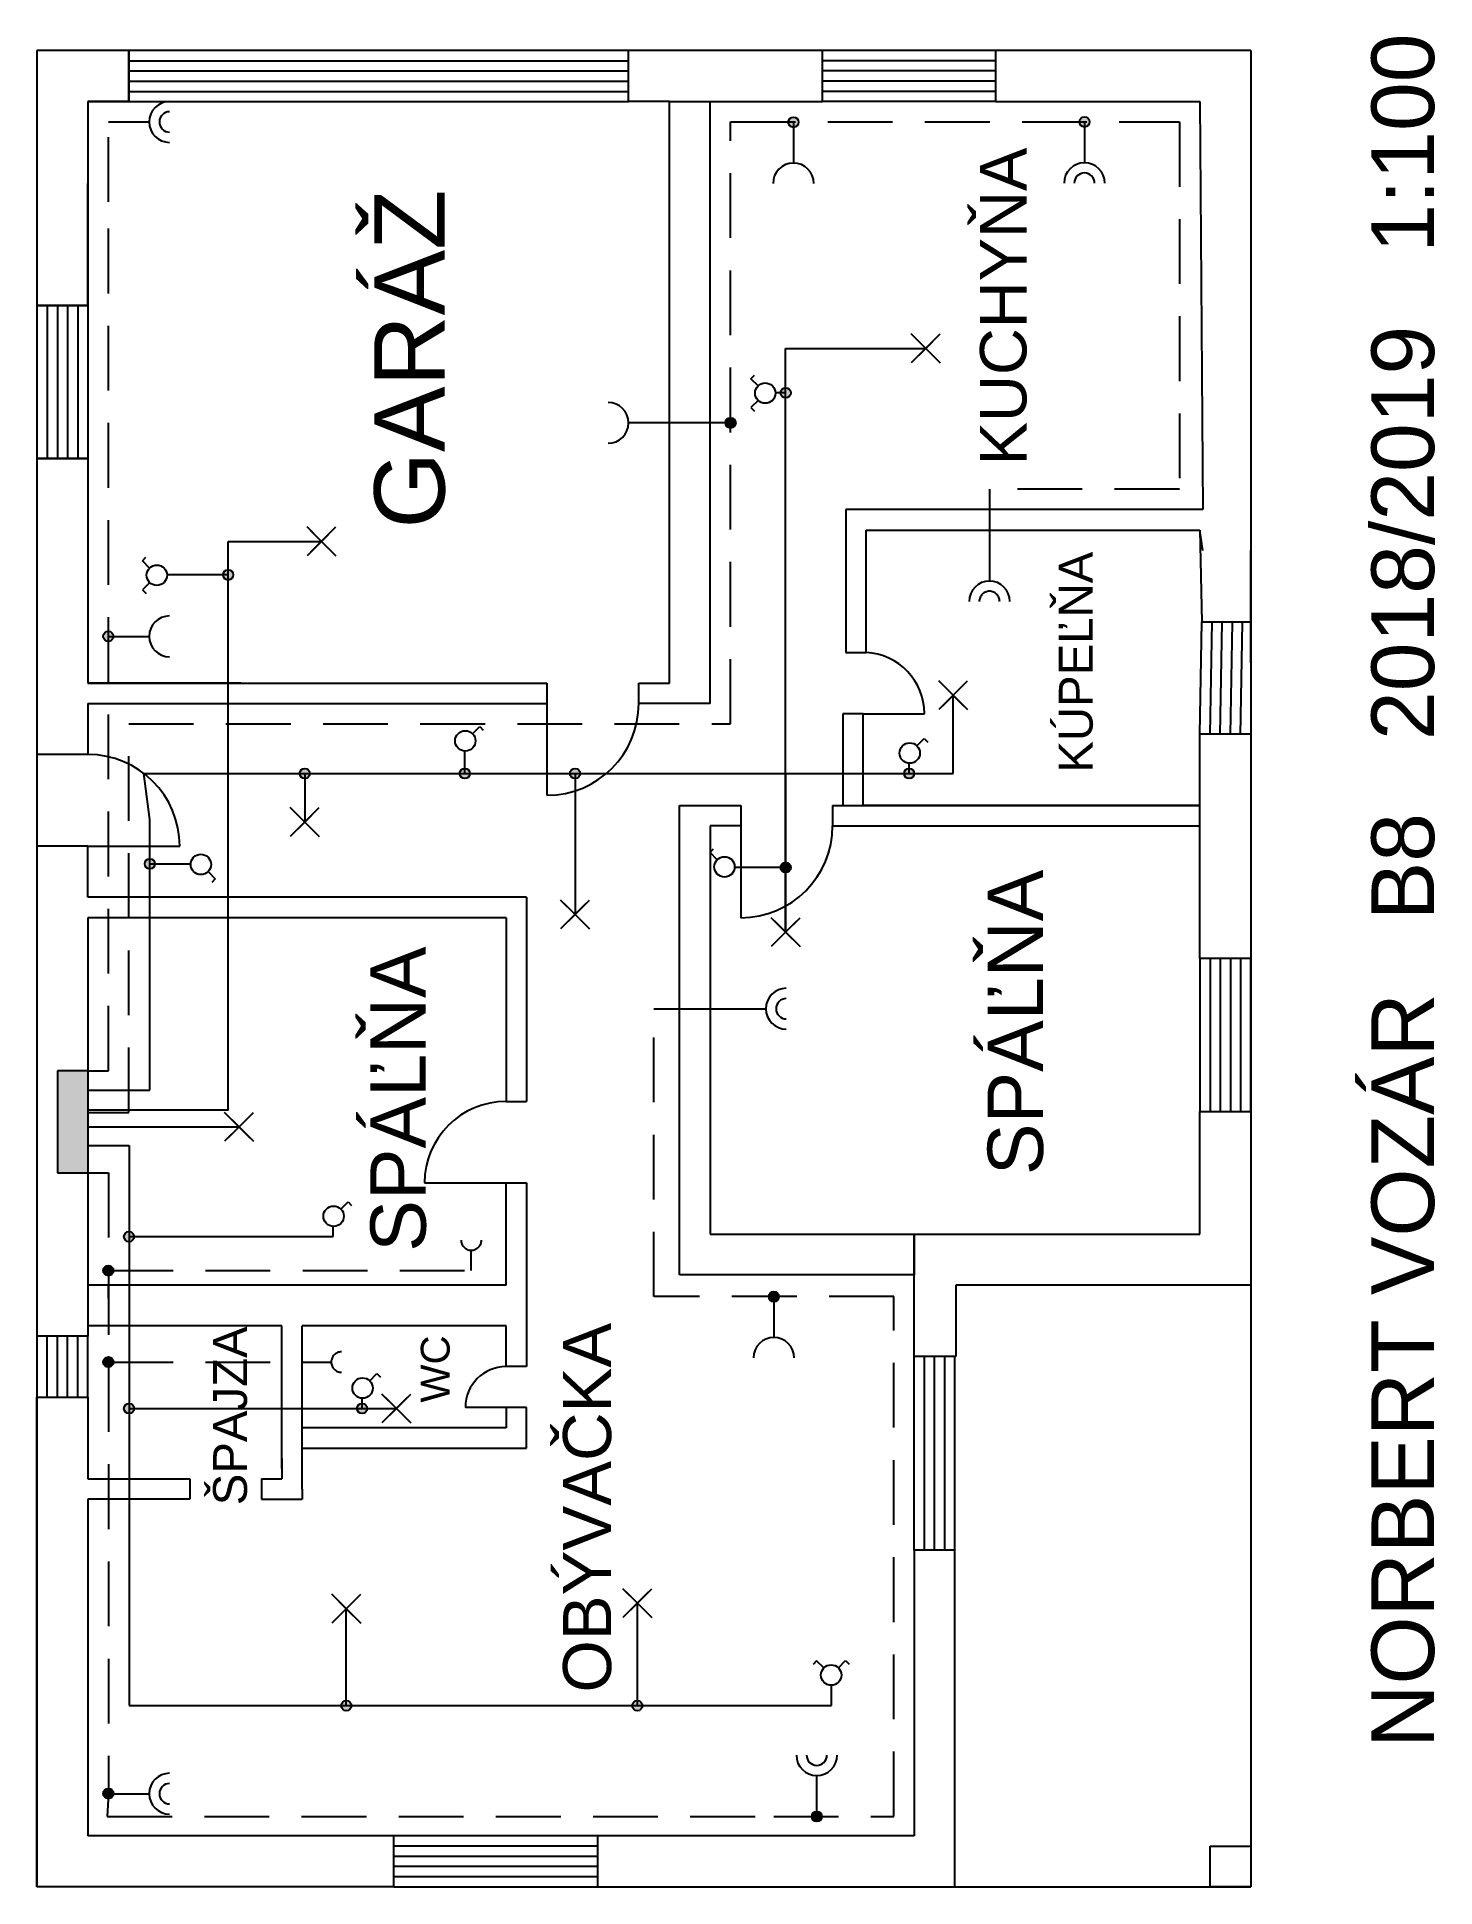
# Paper-space layout 'Layout1' of a CAD drawing. Header units: millimetres. Extents: x 7 to 144, y 6 to 187.
import ezdxf

# ---------------------------------------------------------------- set-up
doc = ezdxf.new("R2010")
doc.units = ezdxf.units.MM
doc.linetypes.add('DASHED2', pattern=[9.525, 6.35, -3.175])
doc.layers.add('Layer1', color=7, linetype='DASHED2')
doc.layers.add('Layer2', color=7, linetype='Continuous')
doc.styles.add('Annotative', font='arial.ttf')

# ---------------------------------------------------------------- blocks, each defined once
blk = doc.blocks.new('zasuvka 1x')
for p, q in [((0, 2), (0, 4)), ((0, 0), (0, 2))]:
    blk.add_line(p, q)
blk.add_arc((0, 6), 2, 180, 0)
blk = doc.blocks.new('zasuvka 2x')
blk.add_arc((0, 6), 1, 180, 0)
at = {"layer": 'Layer2'}
blk.add_blockref('zasuvka 1x', (0, 0), dxfattribs=at)
blk = doc.blocks.new('xy')
for q in [(0, 2), (-2, 0), (0, -2), (2, 0)]:
    blk.add_line((0, 0), q)
at = {"layer": 'Layer2'}
for p, q in [((1.5, 0), (-1.5, 0)), ((0, 0), (0, 1.5)), ((0, 1.5), (0, -1.5)), ((0, 0), (1.5, 0))]:
    blk.add_line(p, q, dxfattribs=at)
blk = doc.blocks.new('vyp 1x')
for p, q in [((1.52, 3.41), (2.93, 4.83)), ((2.93, 4.83), (3.64, 4.12))]:
    blk.add_line(p, q)
at = {"layer": 'Layer2'}
blk.add_circle((0.11, 2), 2, dxfattribs=at)
blk = doc.blocks.new('vyp 2x')
at = {"layer": 'Layer2'}
for p, q in [((-2.91, 4.81), (-3.62, 4.1)), ((-1.5, 3.39), (-2.91, 4.81))]:
    blk.add_line(p, q, dxfattribs=at)
blk.add_blockref('vyp 1x', (-0.17, 0), dxfattribs=at)

psp = doc.layouts.get("Layout1")

# ---------------------------------------------------------------- hatches: boundary and pattern name
at = {"layer": 'Layer2'}
h = psp.add_hatch(color=256, dxfattribs=at)
h.dxf.hatch_style = 1
edge = h.paths.add_edge_path()
edge.add_arc((14.28, 128.68), 0.5, 0, 360)
edge = h.paths.add_edge_path()
edge.add_arc((26.03, 134.7), 0.5, 0, 360)
edge = h.paths.add_edge_path()
edge.add_arc((109.97, 179.1), 0.5, 0, 360)
h = psp.add_hatch(color=256, dxfattribs=at)
h.dxf.hatch_style = 1
edge = h.paths.add_edge_path()
edge.add_arc((80.68, 152.55), 0.5, 0, 360)
edge = h.paths.add_edge_path()
edge.add_arc((81.44, 179.07), 0.5, 0, 360)
h = psp.add_hatch(color=256, dxfattribs=at)
h.dxf.hatch_style = 1
edge = h.paths.add_edge_path()
edge.add_arc((75.28, 149.6), 0.5, 0, 360)
h = psp.add_hatch(color=256, dxfattribs=at)
h.dxf.hatch_style = 1
edge = h.paths.add_edge_path()
edge.add_arc((33.53, 115.24), 0.5, 0, 360)
edge = h.paths.add_edge_path()
edge.add_arc((49.22, 115.24), 0.5, 0, 360)
edge = h.paths.add_edge_path()
edge.add_arc((60.03, 115.24), 0.5, 0, 360)
edge = h.paths.add_edge_path()
edge.add_arc((92.79, 115.24), 0.5, 0, 360)
h = psp.add_hatch(color=256, dxfattribs=at)
h.dxf.hatch_style = 1
edge = h.paths.add_edge_path()
edge.add_arc((18.35, 106.38), 0.5, 0, 360)
edge = h.paths.add_edge_path()
edge.add_arc((16.31, 69.84), 0.5, 0, 360)
h = psp.add_hatch(color=256, dxfattribs=at)
h.dxf.hatch_style = 1
edge = h.paths.add_edge_path()
edge.add_arc((80.68, 106.03), 0.5, 0, 360)
h = psp.add_hatch(color=256, dxfattribs=at)
h.dxf.hatch_style = 1
h.paths.add_polyline_path([(9.28, 86.1), (9.28, 76.1), (12.28, 76.1), (12.28, 86.1)])
h = psp.add_hatch(color=256, dxfattribs=at)
h.dxf.hatch_style = 1
edge = h.paths.add_edge_path()
edge.add_arc((14.28, 66.51), 0.5, 0, 360)
h = psp.add_hatch(color=256, dxfattribs=at)
h.dxf.hatch_style = 1
edge = h.paths.add_edge_path()
edge.add_arc((79.52, 63.96), 0.5, 0, 360)
h = psp.add_hatch(color=256, dxfattribs=at)
h.dxf.hatch_style = 1
edge = h.paths.add_edge_path()
edge.add_arc((14.28, 57.55), 0.5, 0, 360)
h = psp.add_hatch(color=256, dxfattribs=at)
h.dxf.hatch_style = 1
edge = h.paths.add_edge_path()
edge.add_arc((16.31, 53), 0.5, 0, 360)
edge = h.paths.add_edge_path()
edge.add_arc((39.15, 53), 0.5, 0, 360)
h = psp.add_hatch(color=256, dxfattribs=at)
h.dxf.hatch_style = 1
edge = h.paths.add_edge_path()
edge.add_arc((37.61, 23.87), 0.5, 0, 360)
edge = h.paths.add_edge_path()
edge.add_arc((66.14, 23.87), 0.5, 0, 360)
h = psp.add_hatch(color=256, dxfattribs=at)
h.dxf.hatch_style = 1
edge = h.paths.add_edge_path()
edge.add_arc((14.28, 15.25), 0.5, 0, 360)
h = psp.add_hatch(color=256, dxfattribs=at)
h.dxf.hatch_style = 1
edge = h.paths.add_edge_path()
edge.add_arc((83.73, 13.01), 0.5, 0, 360)

# ---------------------------------------------------------------- linework, layer by layer
for p, q in [((7.28, 186.1), (7.28, 6.1)), ((126.28, 186.1), (7.28, 186.1)), ((16.28, 181.1), (16.28, 186.1)), ((16.28, 186.1), (16.28, 181.1)), ((16.28, 185.1), (65.28, 185.1)), ((65.28, 181.1), (65.28, 186.1)), ((84.28, 186.1), (74.28, 186.1)), ((84.28, 181.1), (84.28, 186.1)), ((101.28, 185.1), (84.28, 185.1)), ((116.28, 186.1), (101.28, 186.1)), ((101.28, 181.1), (101.28, 186.1)), ((126.28, 186.1), (116.28, 186.1)), ((126.28, 186.1), (126.28, 6.1)), ((16.28, 184.1), (65.28, 184.1)), ((101.28, 184.1), (84.28, 184.1)), ((16.28, 183.1), (65.28, 183.1)), ((16.28, 182.1), (65.28, 182.1)), ((101.28, 183.1), (84.28, 183.1)), ((101.28, 182.1), (84.28, 182.1)), ((12.28, 181.1), (16.28, 181.1)), ((16.28, 181.1), (12.28, 181.1)), ((12.28, 181.1), (12.28, 161.1)), ((16.28, 181.1), (65.28, 181.1)), ((69.28, 181.1), (65.28, 181.1)), ((69.28, 124.1), (69.28, 181.1)), ((69.28, 181.1), (84.28, 181.1)), ((73.28, 122.1), (73.28, 181.1)), ((101.28, 181.1), (84.28, 181.1)), ((101.28, 181.1), (84.28, 181.1)), ((101.28, 181.1), (116.28, 181.1)), ((116.28, 181.1), (121.28, 181.1)), ((121.28, 181.1), (121.57, 141.1)), ((12.28, 161.1), (12.28, 173.07)), ((12.28, 173.07), (12.28, 173.07)), ((12.28, 161.1), (7.28, 161.1)), ((7.28, 161.1), (12.28, 161.1)), ((8.28, 161.1), (8.28, 146.1)), ((9.28, 161.1), (9.28, 146.1)), ((10.28, 161.1), (10.28, 146.1)), ((11.28, 161.1), (11.28, 146.1)), ((11.28, 161.1), (11.28, 146.1)), ((12.28, 161.1), (12.28, 146.1)), ((12.28, 161.1), (12.28, 124.1)), ((12.28, 146.1), (7.28, 146.1)), ((7.28, 146.1), (12.28, 146.1)), ((121.57, 141.1), (86.57, 141.1)), ((86.57, 141.1), (86.57, 127.1)), ((88.57, 127.1), (88.57, 139.1)), ((88.57, 139.1), (121.28, 139.1)), ((121.57, 137.1), (121.28, 139.1)), ((121.28, 139.1), (121.48, 130.1)), ((126.28, 126.1), (126.28, 137.1)), ((121.28, 119.1), (121.48, 130.1)), ((121.48, 130.1), (126.28, 130.1)), ((122.28, 119.08), (122.48, 130.08)), ((123.28, 119.06), (123.48, 130.06)), ((124.28, 119.05), (124.48, 130.05)), ((125.28, 119.03), (125.48, 130.03)), ((126.28, 130.1), (126.28, 119.1)), ((86.57, 127.1), (88.57, 127.1)), ((126.28, 126.1), (126.28, 126.1)), ((27.28, 124.1), (12.28, 124.1)), ((12.28, 124.1), (57.28, 124.1)), ((57.28, 124.1), (57.28, 122.1)), ((66.28, 122.1), (66.28, 124.1)), ((66.28, 124.1), (69.28, 124.1)), ((12.28, 122.1), (12.28, 117.1)), ((12.28, 122.1), (27.28, 122.1)), ((27.28, 122.1), (57.28, 122.1)), ((57.28, 122.1), (57.28, 113.1)), ((73.28, 122.1), (66.28, 122.1)), ((88.28, 121.1), (86.28, 121.1)), ((86.28, 121.1), (86.28, 112.1)), ((88.28, 112.1), (88.28, 121.1)), ((88.28, 121.1), (94.28, 121.1)), ((126.28, 119.1), (121.28, 119.1)), ((121.28, 110.1), (121.28, 119.1)), ((12.28, 117.1), (7.28, 117.1)), ((7.28, 117.1), (7.28, 107.1)), ((70.28, 66.1), (70.28, 112.1)), ((70.28, 112.1), (76.28, 112.1)), ((76.28, 112.1), (76.28, 110.1)), ((76.28, 112.1), (76.28, 101.1)), ((85.28, 112.1), (85.28, 110.1)), ((85.28, 112.1), (121.28, 112.1)), ((121.28, 112.1), (88.28, 112.1)), ((76.28, 110.1), (73.28, 110.1)), ((73.28, 110.1), (73.28, 70.1)), ((85.28, 110.1), (121.28, 110.1)), ((121.28, 97.1), (121.28, 110.1)), ((12.28, 108.1), (7.28, 108.1)), ((12.28, 103.1), (12.28, 108.1)), ((12.28, 108.1), (21.28, 108.1)), ((49.28, 103.1), (12.28, 103.1)), ((55.28, 103.1), (49.28, 103.1)), ((55.28, 103.1), (55.28, 83.1)), ((49.28, 101.1), (12.28, 101.1)), ((53.28, 101.1), (12.28, 101.1)), ((12.28, 101.1), (12.28, 86.1)), ((53.28, 101.1), (53.28, 83.1)), ((126.28, 97.1), (121.28, 97.1)), ((121.28, 97.1), (121.28, 82.1)), ((122.28, 97.1), (122.28, 82.1)), ((123.28, 97.1), (123.28, 82.1)), ((124.28, 97.1), (124.28, 82.1)), ((125.28, 97.1), (125.28, 82.1)), ((126.28, 82.1), (126.28, 97.1)), ((12.28, 86.1), (9.28, 86.1)), ((9.28, 86.1), (9.28, 76.1)), ((53.28, 83.1), (55.28, 83.1)), ((121.28, 70.1), (121.28, 82.1)), ((121.28, 70.1), (121.28, 82.1)), ((121.28, 82.1), (126.28, 82.1)), ((9.28, 76.1), (12.28, 76.1)), ((45.28, 75.1), (55.28, 75.1)), ((53.28, 65.1), (53.28, 75.1)), ((53.28, 75.1), (55.28, 75.1)), ((55.28, 75.1), (55.28, 57.1)), ((73.28, 70.1), (93.28, 70.1)), ((93.28, 70.1), (93.28, 66.1)), ((93.28, 66.1), (93.28, 70.1)), ((93.28, 70.1), (121.28, 70.1)), ((93.28, 66.1), (70.28, 66.1)), ((93.28, 58.1), (93.28, 66.1)), ((53.28, 65.1), (12.28, 65.1)), ((126.35, 65.1), (97.35, 65.1)), ((97.35, 65.1), (97.35, 58.1)), ((12.28, 60.1), (7.28, 60.1)), ((8.28, 54.1), (8.28, 60.1)), ((9.28, 54.1), (9.28, 60.1)), ((9.28, 54.1), (9.28, 60.1)), ((10.28, 54.1), (10.28, 60.1)), ((10.28, 54.1), (10.28, 60.1)), ((11.28, 54.1), (11.28, 60.1)), ((31.28, 61.1), (12.28, 61.1)), ((12.28, 54.1), (12.28, 60.1)), ((31.28, 47.1), (31.28, 61.1)), ((33.28, 49.1), (33.28, 61.1)), ((53.28, 61.1), (33.28, 61.1)), ((53.28, 57.1), (53.28, 61.1)), ((97.35, 58.1), (93.28, 58.1)), ((93.28, 39.1), (93.28, 58.1)), ((94.28, 39.1), (94.28, 58.1)), ((95.28, 39.1), (95.28, 58.1)), ((96.28, 39.1), (96.28, 58.1)), ((97.28, 39.1), (97.28, 58.1)), ((55.28, 57.1), (53.28, 57.1)), ((7.28, 6.1), (7.28, 54.1)), ((7.28, 54.1), (12.28, 54.1)), ((12.28, 54.1), (12.28, 46.1)), ((53.28, 53.1), (49.28, 53.1)), ((55.28, 53.1), (53.28, 53.1)), ((53.28, 53.1), (53.28, 51.1)), ((55.28, 49.1), (55.28, 53.1)), ((53.28, 51.1), (33.28, 51.1)), ((33.28, 45.1), (33.28, 49.1)), ((33.28, 49.1), (55.28, 49.1)), ((12.28, 46.1), (22.28, 46.1)), ((22.28, 46.1), (22.28, 44.1)), ((22.28, 44.1), (12.28, 44.1)), ((97.28, 39.1), (93.28, 39.1)), ((93.28, 39.1), (93.28, 11.1)), ((97.28, 6.1), (97.28, 39.1)), ((42.28, 11.1), (12.28, 11.1)), ((42.28, 6.1), (42.28, 11.1)), ((62.28, 11.1), (42.28, 11.1)), ((42.28, 11.1), (42.28, 11.1)), ((62.28, 6.1), (62.28, 11.1)), ((93.28, 11.1), (62.28, 11.1)), ((62.28, 10.1), (42.28, 10.1)), ((62.28, 9.1), (42.28, 9.1)), ((122.28, 6.1), (122.28, 10.1)), ((122.28, 10.1), (126.28, 10.1)), ((62.28, 8.1), (42.28, 8.1)), ((42.28, 6.1), (7.28, 6.1)), ((62.28, 7.1), (42.28, 7.1)), ((42.28, 6.1), (126.28, 6.1)), ((42.28, 6.1), (62.28, 6.1)), ((62.28, 6.1), (97.28, 6.1)), ((126.28, 6.1), (122.28, 6.1))]:
    psp.add_line(p, q)
for centre, radius, start, end in [((88.28, 121.1), 6, 0, 87.3042), ((57.28, 122.1), 9, 270, 0), ((12.28, 108.1), 9, 0, 90), ((76.28, 110.1), 9, 270, 0), ((53.28, 75.1), 8, 90, 180), ((53.28, 53.1), 4, 90, 180)]:
    psp.add_arc(centre, radius, start, end)
at = {"layer": 'Layer1'}
for p, q in [((14.28, 171.26), (14.28, 179.1)), ((75.28, 120.1), (75.28, 179.1)), ((75.28, 179.1), (119.28, 179.1)), ((119.28, 179.1), (119.28, 143.1)), ((14.28, 86.1), (14.28, 171.26)), ((119.28, 143.1), (100.66, 143.1)), ((100.66, 143.1), (100.66, 138.1)), ((16.28, 82.02), (16.28, 120.1)), ((16.28, 120.1), (75.28, 120.1)), ((67.74, 63.96), (67.74, 92.18)), ((12.28, 86.1), (14.28, 86.1)), ((12.28, 82.02), (16.28, 82.02)), ((12.28, 76.1), (14.28, 76.1)), ((14.28, 76.1), (14.28, 15.24)), ((14.28, 66.51), (49.86, 66.51)), ((14.28, 63.81), (14.28, 65.1)), ((91.29, 63.96), (67.74, 63.96)), ((91.29, 13.02), (91.29, 63.96)), ((14.28, 57.55), (34.13, 57.55)), ((14.28, 15.24), (14.18, 13.02)), ((14.18, 13.02), (14.18, 13.02)), ((14.18, 13.02), (79.52, 13.02)), ((79.52, 13.02), (91.29, 13.02))]:
    psp.add_line(p, q, dxfattribs=at)
at = {"layer": 'Layer2'}
for p, q in [((80.68, 132.89), (80.68, 156.91)), ((80.68, 156.91), (94.41, 156.91)), ((80.68, 152.55), (79.68, 152.55)), ((75.28, 149.6), (67.28, 149.6)), ((26.03, 82.25), (26.03, 137.99)), ((26.03, 137.99), (35.17, 137.99)), ((26.03, 134.7), (20.03, 134.7)), ((80.68, 115.24), (80.68, 132.89)), ((97.1, 119.25), (97.1, 122.91)), ((97.1, 115.24), (97.1, 119.25)), ((49.22, 115.24), (49.22, 117.43)), ((92.79, 115.24), (92.79, 116.24)), ((18.35, 110.74), (17.75, 115.24)), ((17.75, 115.24), (80.68, 115.24)), ((33.53, 115.24), (33.53, 115.24)), ((33.53, 115.24), (33.53, 110.48)), ((60.03, 115.24), (60.03, 101.42)), ((80.68, 115.24), (80.68, 99.69)), ((80.68, 99.69), (80.68, 115.24)), ((80.68, 115.24), (97.1, 115.24)), ((18.35, 106.38), (18.35, 110.74)), ((18.35, 98.15), (18.35, 106.38)), ((18.35, 106.38), (22.35, 106.38)), ((80.68, 106.03), (75.68, 106.03)), ((18.35, 84.19), (18.35, 98.15)), ((67.74, 92.18), (74.74, 92.18)), ((12.28, 86.1), (12.28, 76.1)), ((12.28, 84.19), (18.35, 84.19)), ((26.03, 82.25), (12.28, 82.25)), ((12.28, 80.6), (27.09, 80.6)), ((12.28, 80.6), (19.69, 80.6)), ((12.28, 78.77), (16.31, 78.77)), ((16.31, 78.77), (16.31, 69.84)), ((12.28, 76.1), (12.28, 61.1)), ((36.31, 69.84), (36.31, 70.84)), ((16.31, 69.84), (16.31, 23.87)), ((16.31, 69.84), (36.31, 69.84)), ((12.28, 61.1), (12.28, 60.1)), ((16.31, 53), (42.52, 53)), ((39.15, 53), (39.15, 54)), ((31.28, 47.1), (31.28, 48.1)), ((31.28, 48.1), (31.28, 46.1)), ((29.28, 46.1), (31.28, 46.1)), ((29.28, 46.1), (29.28, 44.1)), ((12.28, 44.1), (12.28, 11.1)), ((29.28, 44.1), (33.28, 44.1)), ((33.28, 45.1), (33.28, 45.1)), ((33.28, 45.1), (33.28, 44.1)), ((37.61, 23.87), (37.61, 33.37)), ((66.14, 23.87), (66.14, 33.92)), ((85.17, 23.87), (85.17, 25.87)), ((16.31, 23.87), (85.17, 23.87))]:
    psp.add_line(p, q, dxfattribs=at)
for centre in [(81.44, 179.07), (109.97, 179.1), (80.68, 152.55), (75.28, 149.6), (26.03, 134.7), (14.28, 128.68), (33.53, 115.24), (49.22, 115.24), (60.03, 115.24), (92.79, 115.24), (18.35, 106.38), (80.68, 106.03), (16.31, 69.84), (14.28, 66.51), (79.52, 63.96), (14.28, 57.55), (16.31, 53), (39.15, 53), (37.61, 23.87), (66.14, 23.87), (14.28, 15.25), (83.73, 13.01)]:
    psp.add_circle(centre, 0.5, dxfattribs=at)

# ---------------------------------------------------------------- block references
at = {"layer": 'Layer1', "rotation": 180}
psp.add_blockref('zasuvka 2x', (100.66, 138.1), dxfattribs=at)
at = {"layer": 'Layer1', "xscale": 0.5, "yscale": 0.5, "zscale": 0.5}
psp.add_blockref('zasuvka 1x', (49.86, 66.51), dxfattribs=at)
at = {"layer": 'Layer1', "xscale": 0.5, "yscale": 0.5, "zscale": 0.5, "rotation": 270}
psp.add_blockref('zasuvka 1x', (34.13, 57.55), dxfattribs=at)
at = {"layer": 'Layer2'}
for name, p, rotation in [('zasuvka 2x', (14.28, 179.1), 270), ('zasuvka 1x', (81.44, 179.07), 180), ('zasuvka 2x', (109.97, 179.1), 180), ('xy', (94.41, 156.91), 45), ('zasuvka 1x', (69.28, 149.6), 90), ('xy', (35.17, 137.99), 45), ('zasuvka 1x', (14.28, 128.68), 270), ('xy', (97.1, 122.91), 45), ('xy', (33.53, 110.48), 45), ('xy', (60.03, 101.42), 45), ('xy', (80.68, 99.69), 45), ('zasuvka 2x', (74.74, 92.18), 270), ('xy', (27.09, 80.6), 45), ('zasuvka 1x', (79.52, 63.96), 180), ('xy', (42.52, 53), 45), ('xy', (66.14, 33.92), 45), ('xy', (37.61, 33.37), 45), ('zasuvka 2x', (14.28, 15.24), 270)]:
    psp.add_blockref(name, p, dxfattribs=dict(at, rotation=rotation))
at = {"layer": 'Layer2', "xscale": 0.5, "yscale": 0.5, "zscale": 0.5}
for name, p, rotation in [('vyp 2x', (79.68, 152.55), 90), ('vyp 2x', (20.03, 134.7), 90), ('vyp 1x', (22.35, 106.38), 270), ('vyp 1x', (75.68, 106.03), 90)]:
    psp.add_blockref(name, p, dxfattribs=dict(at, rotation=rotation))
for name, p in [('vyp 1x', (49.22, 117.43)), ('vyp 1x', (92.79, 116.24)), ('vyp 1x', (36.31, 70.84)), ('vyp 1x', (39.15, 54)), ('vyp 2x', (85.17, 25.87))]:
    psp.add_blockref(name, p, dxfattribs=at)
at = {"layer": 'Layer2'}
psp.add_blockref('zasuvka 2x', (83.73, 13.02), dxfattribs=at)

# ---------------------------------------------------------------- texts
at = {"layer": 'Layer2', "style": 'Annotative'}
for s, height, p in [('NORBERT VOZÁR   B8   2018/2019   1:100', 6.1483, (144.25, 19.74)), ('KUCHYŇA', 4.559, (104.29, 145.44)), ('GARÁŽ', 6.901, (47.25, 139.25)), ('KÚPEĽŇA', 3.321, (110.78, 115.32)), ('SPÁĽŇA', 5.432, (105.91, 75.87)), ('SPÁĽŇA', 5.429, (45.4, 68.36)), ('ŠPAJZA', 3.322, (27.87, 43.51)), ('WC', 2.828, (47.74, 53.58)), ('OBÝVAČKA', 4.715, (63.57, 25.16))]:
    psp.add_text(s, height=height, rotation=90, dxfattribs=at).set_placement(p)

doc.saveas('drawing.dxf')
